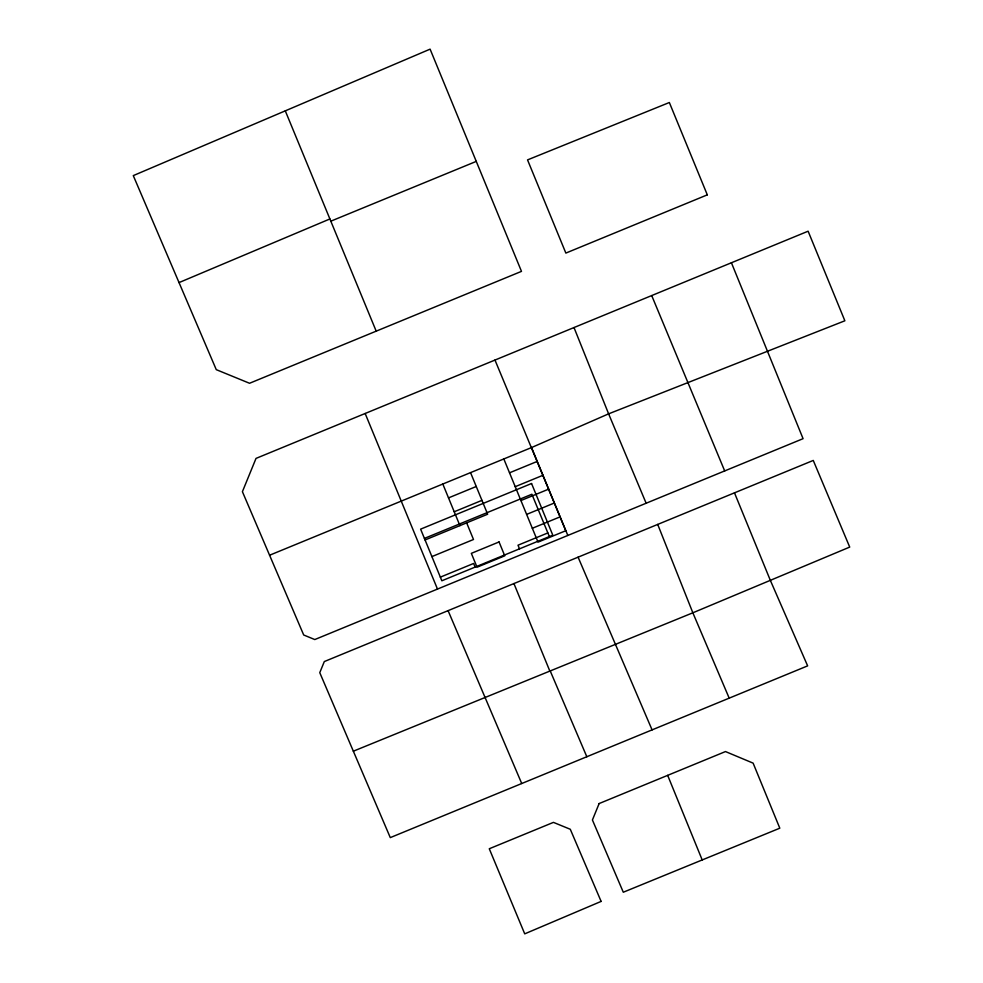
<?xml version="1.0" encoding="UTF-8"?>
<svg xmlns="http://www.w3.org/2000/svg" width="983" height="983" viewBox="0 0 983 983"><rect width="100%" height="100%" fill="white"/><g stroke="black" fill="none" stroke-linecap="round" stroke-linejoin="round"><path stroke-width="1.47" d="M269.575 555.235L531.557 447.548L608.612 413.843L844.864 320.79L808.112 231.202L256.022 458.397L242.408 491.684L303.698 634.993L314.793 639.552L803.074 438.676L731.413 262.744M179.029 282.588L329.895 218.963M330.804 221.187L476.264 161.396L521.481 271.369L249.547 383.272L216.272 369.657L133.283 175.613L430.099 49.15L476.264 161.396M448.518 497.889L476.251 486.487M509.526 472.811L537.259 461.408M454.22 511.762L481.953 500.359M515.227 486.683L542.96 475.281M424.423 538.401L531.889 494.24L549.35 536.571M425.061 539.962L487.654 514.22L470.55 472.626M520.929 500.544L548.661 489.141M526.63 514.404L554.363 503.001M431.906 556.599L473.499 539.495L466.655 522.858M532.331 528.276L560.064 516.874M440.347 577.144L473.634 563.456L475.133 567.093M547.85 532.933L518.004 545.209L519.503 548.846M734.473 492.815L770.451 580.609L807.633 665.872L390.288 837.614L319.77 672.655L324.316 661.559L813.26 460.437L849.717 547.089L692.855 612.802L353.339 751.196M578.09 557.164L652.085 729.914M729.189 698.139L692.855 612.802L657.713 524.418M550.21 670.91L586.839 756.775M448.088 610.652L521.727 783.525M646.15 503.247L608.612 413.843L574.011 327.56M494.977 360.061L567.83 535.452M651.717 295.6L724.692 470.931M285.291 110.858L376.194 331.16M365.16 413.487L437.472 589.063M531.557 447.548L565.766 530.734L538.033 542.137L503.824 458.95M513.925 583.546L549.841 671.094M442.817 484.029L459.921 525.622M667.678 775.366L702.206 859.978M599.139 803.553L592.417 819.982L623.296 892.232L779.802 828.19L753.125 763.14L725.479 751.565L599.139 803.553M601.117 901.411L524.725 933.85L489.276 848.759L553.441 822.378L570.287 829.271L601.117 901.411M707.305 194.855L565.852 253.086L527.539 159.897L669.349 102.515L707.305 194.855M531.557 483.525L420.613 529.149L441.846 580.781L552.79 535.157L531.557 483.525M499.057 541.952L471.336 553.355L477.038 567.216L504.758 555.813L499.057 541.952"/></g></svg>
